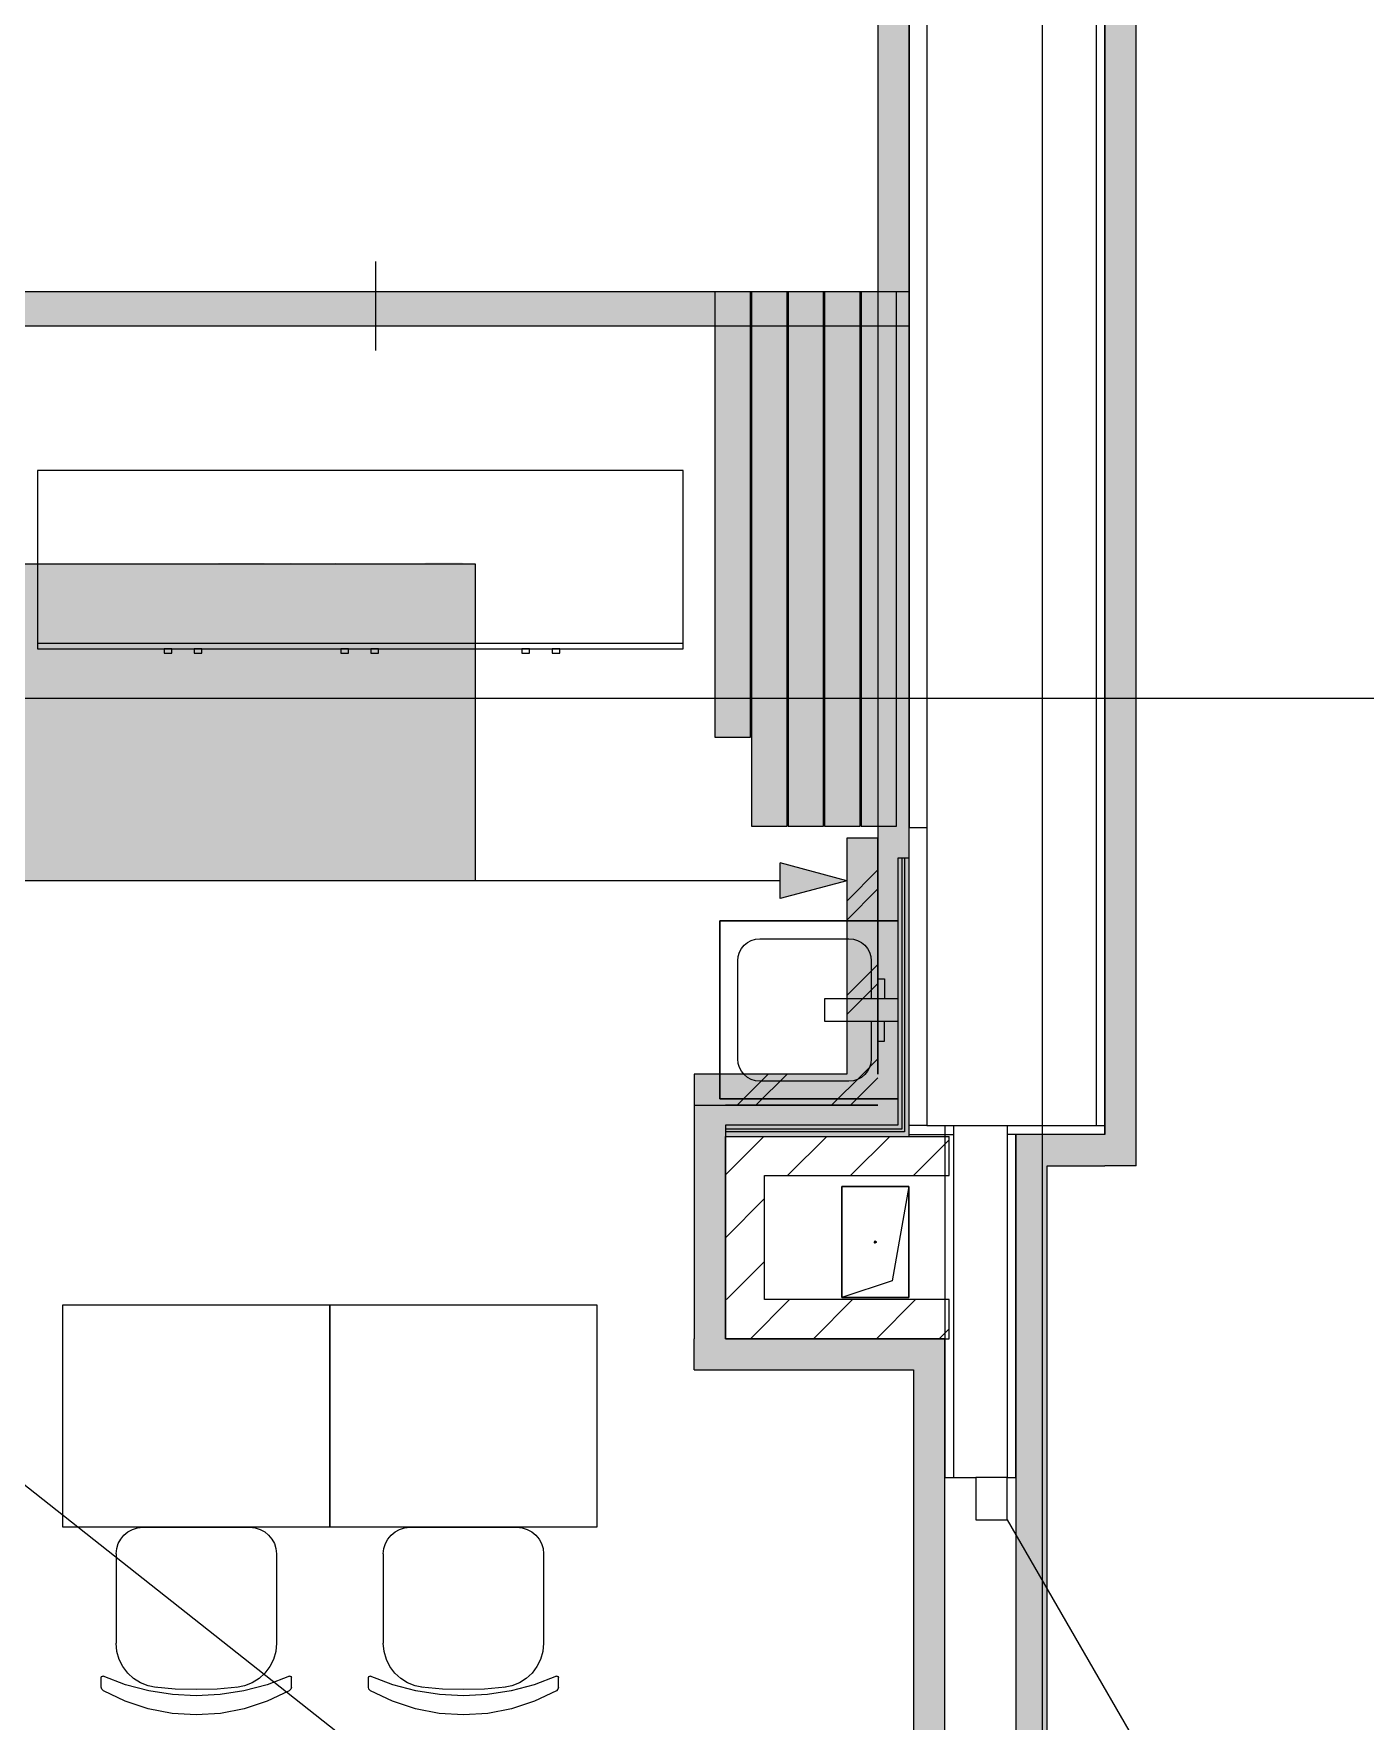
# Model space of a CAD drawing. Header units: millimetres. Extents: x 0 to 1189, y 0 to 841.
# Drawn here: x 281.01 to 310.92, y 394.39 to 432.29 of the extents above; entities that cross this region are included whole.
import ezdxf

# ---------------------------------------------------------------- set-up
doc = ezdxf.new("R2010")
doc.units = ezdxf.units.MM

msp = doc.modelspace()

# ---------------------------------------------------------------- hatches: boundary and pattern name
at = {"true_color": 0xf1d696}
h = msp.add_hatch(color=41, dxfattribs=at)
h.dxf.hatch_style = 2
h.paths.add_polyline_path([(305.776467, 407.565393), (305.076466, 407.565393), (305.076466, 487.323515), (305.776467, 487.323515)])
h = msp.add_hatch(color=41, dxfattribs=at)
h.dxf.hatch_style = 2
h.paths.add_polyline_path([(299.976458, 483.243509), (300.676459, 483.243509), (300.676459, 408.224394), (299.976458, 408.224394)])
at = {"true_color": 0xffffff}
h = msp.add_hatch(color=7, dxfattribs=at)
h.dxf.hatch_style = 2
h.paths.add_polyline_path([(242.701371, 425.735421), (242.701371, 426.492422), (300.676459, 426.492422), (300.676459, 425.735421)])
h = msp.add_hatch(color=7, dxfattribs=at)
h.dxf.hatch_style = 2
h.paths.add_polyline_path([(297.116454, 416.492407), (296.316453, 416.492407), (296.316453, 425.735421), (297.116454, 425.735421)])
h = msp.add_hatch(color=7, dxfattribs=at)
h.dxf.hatch_style = 2
h.paths.add_polyline_path([(297.936455, 414.492404), (297.136454, 414.492404), (297.136454, 425.735421), (297.936455, 425.735421)])
h = msp.add_hatch(color=7, dxfattribs=at)
h.dxf.hatch_style = 2
h.paths.add_polyline_path([(298.756456, 414.492404), (297.956455, 414.492404), (297.956455, 425.735421), (298.756456, 425.735421)])
h = msp.add_hatch(color=7, dxfattribs=at)
h.dxf.hatch_style = 2
h.paths.add_polyline_path([(299.576458, 414.492404), (298.776456, 414.492404), (298.776456, 425.735421), (299.576458, 425.735421)])
h = msp.add_hatch(color=7, dxfattribs=at)
h.dxf.hatch_style = 2
h.paths.add_polyline_path([(300.396459, 414.492404), (299.596458, 414.492404), (299.596458, 425.735421), (300.396459, 425.735421)])
h = msp.add_hatch(color=7, dxfattribs=at)
h.dxf.hatch_style = 2
h.paths.add_polyline_path([(259.385396, 420.385413), (290.928444, 420.385413), (290.928444, 413.267402), (259.385396, 413.267402)])
at = {"true_color": 0x0077b0}
h = msp.add_hatch(color=144, dxfattribs=at)
h.dxf.hatch_style = 2
h.paths.add_polyline_path([(285.170383, 420.404476), (286.180761, 420.404476), (286.254486, 420.378914), (286.279429, 420.302501), (286.279429, 418.485145), (286.254486, 418.410386), (286.180761, 418.386477), (286.104349, 418.410386), (286.078786, 418.485145), (286.078786, 420.201078), (285.271807, 420.201078), (285.271807, 418.485145), (285.24652, 418.410386), (285.170383, 418.386477), (285.094247, 418.410386), (285.06896, 418.485145), (285.06896, 420.302501), (285.094247, 420.378914)])
h = msp.add_hatch(color=144, dxfattribs=at)
h.dxf.hatch_style = 2
h.paths.add_polyline_path([(286.684264, 418.485145), (286.684264, 420.302501), (286.709551, 420.378914), (286.785688, 420.404476), (286.861824, 420.378914), (286.887111, 420.302501), (286.887111, 419.596946), (287.694091, 419.596946), (287.694091, 420.302501), (287.719653, 420.378914), (287.796065, 420.404476), (287.86979, 420.378914), (287.894733, 420.302501), (287.894733, 418.485145), (287.86979, 418.410386), (287.796065, 418.386477), (287.719653, 418.410386), (287.694091, 418.485145), (287.694091, 419.394099), (286.887111, 419.394099), (286.887111, 418.485145), (286.861824, 418.410386), (286.785688, 418.386477), (286.709551, 418.410386)])
h = msp.add_hatch(color=144, dxfattribs=at)
h.dxf.hatch_style = 2
h.paths.add_polyline_path([(290.507049, 420.20659), (289.922761, 420.20659), (289.922761, 420.094142), (289.898163, 420.020141), (289.82685, 419.994923), (289.748302, 420.020486), (289.72267, 420.096898), (289.725426, 420.308565), (289.750713, 420.384701), (289.82685, 420.409988), (290.63438, 420.409988), (290.708243, 420.385046), (290.735804, 420.311321), (290.730292, 420.285965), (290.326802, 418.468057), (290.294487, 418.409628), (290.230339, 418.389233), (290.154409, 418.414727), (290.128916, 418.490657), (290.128916, 418.513257)])
h = msp.add_hatch(color=144, dxfattribs=at)
h.dxf.hatch_style = 2
h.paths.add_polyline_path([(289.207971, 418.888634), (288.400992, 418.888634), (288.324856, 418.914197), (288.299569, 418.990609), (288.324856, 419.066746), (288.400992, 419.092033), (289.207971, 419.092033), (289.284108, 419.066746), (289.309395, 418.990609), (289.284108, 418.914197)])
h = msp.add_hatch(color=144, dxfattribs=at)
h.paths.add_polyline_path([(280.741421, 417.004795), (280.337931, 417.004795), (280.259383, 416.990533), (280.194064, 416.948571), (280.151827, 416.882839), (280.137289, 416.804704), (280.137289, 416.200572), (280.152172, 416.123471), (280.19682, 416.056705), (280.261795, 416.012332), (280.337931, 415.997725), (280.540778, 415.997725), (280.617949, 416.012332), (280.68189, 416.056705), (280.726538, 416.122437), (280.741421, 416.200572)])
h.paths.add_polyline_path([(281.14491, 415.89575), (281.119968, 415.820992), (281.046243, 415.797083), (280.916638, 415.822714), (280.814732, 415.901262), (280.689538, 415.822714), (280.540778, 415.797083), (280.337931, 415.797083), (280.181593, 415.825401), (280.052953, 415.912838), (279.963932, 416.042856), (279.934442, 416.200572), (279.934442, 416.804704), (279.963932, 416.961387), (280.052953, 417.092438), (280.181593, 417.178841), (280.337931, 417.208194), (280.842844, 417.208194), (280.918981, 417.183251), (280.944268, 417.109526), (280.944268, 416.099149), (280.969831, 416.023012), (281.046243, 415.997725), (281.119968, 415.972162)])
h = msp.add_hatch(color=144, dxfattribs=at)
h.dxf.hatch_style = 2
h.paths.add_polyline_path([(282.240882, 415.89575), (282.240882, 417.109526), (282.266169, 417.183251), (282.342306, 417.208194), (282.847219, 417.208194), (283.001491, 417.178841), (283.132198, 417.092438), (283.221219, 416.961387), (283.250709, 416.804704), (283.250709, 415.89575), (283.225422, 415.820992), (283.149285, 415.797083), (283.073149, 415.820992), (283.047862, 415.89575), (283.047862, 416.804704), (283.033323, 416.882839), (282.991086, 416.948571), (282.925767, 416.991566), (282.847219, 417.004795), (282.44373, 417.004795), (282.44373, 415.89575), (282.418443, 415.820992), (282.342306, 415.797083), (282.266169, 415.820992)])
h = msp.add_hatch(color=144, dxfattribs=at)
h.paths.add_polyline_path([(283.655284, 417.109526), (283.680571, 417.183251), (283.756707, 417.208194), (284.261621, 417.208194), (284.417959, 417.178841), (284.546599, 417.092438), (284.63562, 416.961387), (284.66511, 416.804704), (284.66511, 416.200572), (284.63562, 416.043889), (284.546599, 415.912838), (284.417959, 415.825401), (284.261621, 415.797083), (283.858131, 415.797083), (283.858131, 415.288862), (283.832844, 415.215344), (283.756707, 415.190195), (283.680571, 415.215344), (283.655284, 415.288862)])
h.paths.add_polyline_path([(283.858131, 417.004795), (283.858131, 415.997725), (284.261621, 415.997725), (284.338791, 416.012332), (284.402732, 416.056705), (284.44738, 416.122437), (284.462263, 416.200572), (284.462263, 416.804704), (284.447725, 416.882839), (284.405488, 416.948571), (284.340169, 416.991566), (284.261621, 417.004795)])
h = msp.add_hatch(color=144, dxfattribs=at)
h.paths.add_polyline_path([(285.069685, 416.29924), (285.069685, 416.70328), (285.07872, 416.804919), (285.105996, 416.898342), (285.151773, 416.983806), (285.216308, 417.06157), (285.294073, 417.126106), (285.379537, 417.171882), (285.472959, 417.199159), (285.574598, 417.208194), (285.76966, 417.172227), (285.932888, 417.064326), (285.997423, 416.986519), (286.0432, 416.900753), (286.070477, 416.806513), (286.079511, 416.70328), (286.079511, 416.29924), (286.070046, 416.199194), (286.041822, 416.10659), (285.995098, 416.021427), (285.930132, 415.943706), (285.853573, 415.879171), (285.768282, 415.833394), (285.675031, 415.806117), (285.574598, 415.797083), (285.472959, 415.806117), (285.379537, 415.833394), (285.294073, 415.879171), (285.216308, 415.943706), (285.151773, 416.021427), (285.105996, 416.10659), (285.07872, 416.199194)])
h.paths.add_polyline_path([(285.876664, 416.301996), (285.876664, 416.706037), (285.855167, 416.821516), (285.789021, 416.920459), (285.691525, 416.986123), (285.574598, 417.007551), (285.457672, 416.986123), (285.360175, 416.920459), (285.29403, 416.821516), (285.272532, 416.706037), (285.272532, 416.301996), (285.29403, 416.184449), (285.360175, 416.087573), (285.457672, 416.020531), (285.574598, 415.997725), (285.691525, 416.020531), (285.789021, 416.087573), (285.855167, 416.185483)])
h = msp.add_hatch(color=144, dxfattribs=at)
h.paths.add_polyline_path([(286.989, 417.007551), (286.872073, 416.986123), (286.774577, 416.920459), (286.708431, 416.82255), (286.686934, 416.706037), (286.686934, 416.604062), (287.291066, 416.604062), (287.291066, 416.706037), (287.269568, 416.82255), (287.203422, 416.920459), (287.105926, 416.986123)])
h.paths.add_polyline_path([(286.686934, 416.401214), (286.686934, 416.200572), (286.701816, 416.123471), (286.746465, 416.056705), (286.811439, 416.012332), (286.887576, 415.997725), (287.392489, 415.997725), (287.468626, 415.972162), (287.493913, 415.89575), (287.468626, 415.820992), (287.392489, 415.797083), (286.887576, 415.797083), (286.731238, 415.825401), (286.602598, 415.912838), (286.513576, 416.042856), (286.484086, 416.200572), (286.484086, 416.70328), (286.493121, 416.804919), (286.520398, 416.898342), (286.566174, 416.983806), (286.63071, 417.06157), (286.708474, 417.126106), (286.793938, 417.171882), (286.887361, 417.199159), (286.989, 417.208194), (287.184061, 417.172227), (287.347289, 417.064326), (287.411825, 416.986562), (287.457601, 416.901098), (287.484878, 416.807675), (287.493913, 416.706037), (287.493913, 416.401214)])
h = msp.add_hatch(color=144, dxfattribs=at)
h.dxf.hatch_style = 2
h.paths.add_polyline_path([(288.504824, 416.29924), (288.101335, 416.818484), (288.101335, 415.89575), (288.076048, 415.820992), (287.999911, 415.797083), (287.923775, 415.820992), (287.898488, 415.89575), (287.898488, 417.109526), (287.923775, 417.183251), (287.999911, 417.208194), (288.050623, 417.192966), (288.101335, 417.145906), (288.504824, 416.626662), (288.908314, 417.145906), (288.959301, 417.192966), (289.010289, 417.208194), (289.084014, 417.183251), (289.108956, 417.109526), (289.108956, 415.89575), (289.084014, 415.820992), (289.010289, 415.797083), (288.933877, 415.820992), (288.908314, 415.89575), (288.908314, 416.818484)])
h = msp.add_hatch(color=144, dxfattribs=at)
h.paths.add_polyline_path([(290.320339, 417.004795), (289.91685, 417.004795), (289.838302, 416.990533), (289.772983, 416.948571), (289.730746, 416.882839), (289.716207, 416.804704), (289.716207, 416.200572), (289.73109, 416.123471), (289.775739, 416.056705), (289.840713, 416.012332), (289.91685, 415.997725), (290.119697, 415.997725), (290.196867, 416.012332), (290.260808, 416.056705), (290.305456, 416.122437), (290.320339, 416.200572)])
h.paths.add_polyline_path([(290.723829, 415.89575), (290.698886, 415.820992), (290.625161, 415.797083), (290.495557, 415.822714), (290.393651, 415.901262), (290.268456, 415.822714), (290.119697, 415.797083), (289.91685, 415.797083), (289.760511, 415.825401), (289.631871, 415.912838), (289.54285, 416.042856), (289.51336, 416.200572), (289.51336, 416.804704), (289.54285, 416.961387), (289.631871, 417.092438), (289.760511, 417.178841), (289.91685, 417.208194), (290.421763, 417.208194), (290.4979, 417.183251), (290.523187, 417.109526), (290.523187, 416.099149), (290.548749, 416.023012), (290.625161, 415.997725), (290.698886, 415.972162)])
h = msp.add_hatch(color=144, dxfattribs=at)
h.dxf.hatch_style = 2
h.paths.add_polyline_path([(281.989067, 414.693104), (281.989067, 413.782496), (281.97005, 413.726548), (281.912999, 413.708634), (281.534314, 413.708634), (281.417043, 413.729786), (281.320443, 413.795174), (281.253746, 413.893084), (281.231697, 414.011251), (281.231697, 414.693104), (281.250714, 414.748226), (281.307765, 414.766967), (281.364815, 414.748226), (281.383832, 414.693104), (281.383832, 414.011251), (281.394994, 413.953304), (281.428481, 413.903213), (281.47747, 413.870209), (281.534314, 413.859115), (281.836931, 413.859115), (281.836931, 414.693104), (281.855948, 414.748226), (281.912999, 414.766967), (281.97005, 414.748226)])
h = msp.add_hatch(color=144, dxfattribs=at)
h.dxf.hatch_style = 2
h.paths.add_polyline_path([(282.747276, 414.085665), (282.444659, 414.474823), (282.444659, 413.782496), (282.425642, 413.726548), (282.368591, 413.708634), (282.31154, 413.726548), (282.292523, 413.782496), (282.292523, 414.693104), (282.31154, 414.748226), (282.368591, 414.766967), (282.406625, 414.755598), (282.444659, 414.720665), (282.747276, 414.330956), (283.049893, 414.720665), (283.088202, 414.755598), (283.126512, 414.766967), (283.181633, 414.748226), (283.200375, 414.693104), (283.200375, 413.782496), (283.181633, 413.726548), (283.126512, 413.708634), (283.068979, 413.726548), (283.049893, 413.782496), (283.049893, 414.474823)])
h = msp.add_hatch(color=144, dxfattribs=at)
h.paths.add_polyline_path([(283.882388, 414.616485), (283.794882, 414.600431), (283.721433, 414.550891), (283.672099, 414.477855), (283.655838, 414.389936), (283.655838, 414.313868), (284.108937, 414.313868), (284.108937, 414.389936), (284.092676, 414.477855), (284.043342, 414.550891), (283.969893, 414.600431)])
h.paths.add_polyline_path([(283.655838, 414.161733), (283.655838, 414.011251), (283.667, 413.953304), (283.700487, 413.903213), (283.749476, 413.870209), (283.80632, 413.859115), (284.185005, 413.859115), (284.242056, 413.84003), (284.261072, 413.782496), (284.242056, 413.726548), (284.185005, 413.708634), (283.80632, 413.708634), (283.689049, 413.729786), (283.592448, 413.795174), (283.525751, 413.893084), (283.503703, 414.011251), (283.503703, 414.388282), (283.53085, 414.534492), (283.613394, 414.656724), (283.736109, 414.739751), (283.882388, 414.766967), (284.028666, 414.740026), (284.151381, 414.658929), (284.233925, 414.536421), (284.261072, 414.389936), (284.261072, 414.161733)])
h = msp.add_hatch(color=144, dxfattribs=at)
h.dxf.hatch_style = 2
h.paths.add_polyline_path([(285.321899, 414.693104), (285.321899, 413.782496), (285.302882, 413.726548), (285.245831, 413.708634), (285.18878, 413.726548), (285.169763, 413.782496), (285.169763, 414.161733), (284.867146, 414.161733), (284.751322, 414.183712), (284.653275, 414.248273), (284.586577, 414.345425), (284.564529, 414.45994), (284.564529, 414.693104), (284.583546, 414.748226), (284.640597, 414.766967), (284.697647, 414.748226), (284.716664, 414.693104), (284.716664, 414.466555), (284.727826, 414.407781), (284.761313, 414.358516), (284.810302, 414.32503), (284.867146, 414.313868), (285.169763, 414.313868), (285.169763, 414.693104), (285.18878, 414.748226), (285.245831, 414.766967), (285.302882, 414.748226)])
h = msp.add_hatch(color=144, dxfattribs=at)
h.paths.add_polyline_path([(286.230589, 414.614832), (285.927972, 414.614832), (285.869199, 414.603945), (285.819934, 414.572388), (285.788377, 414.523123), (285.777491, 414.46435), (285.777491, 414.011251), (285.788653, 413.953304), (285.822139, 413.903213), (285.871128, 413.870209), (285.927972, 413.859115), (286.080108, 413.859115), (286.137779, 413.870209), (286.185941, 413.903213), (286.219427, 413.952477), (286.230589, 414.011251)])
h.paths.add_polyline_path([(286.533207, 413.782496), (286.514465, 413.726548), (286.459344, 413.708634), (286.361985, 413.727926), (286.285711, 413.786906), (286.191591, 413.727926), (286.080108, 413.708634), (285.927972, 413.708634), (285.810701, 413.729786), (285.714101, 413.795174), (285.647404, 413.893084), (285.625355, 414.011251), (285.625355, 414.46435), (285.647404, 414.58169), (285.714101, 414.680426), (285.810701, 414.744987), (285.927972, 414.766967), (286.306657, 414.766967), (286.363708, 414.748226), (286.382725, 414.693104), (286.382725, 413.935183), (286.401811, 413.878132), (286.459344, 413.859115), (286.514465, 413.84003)])
h = msp.add_hatch(color=144, dxfattribs=at)
h.dxf.hatch_style = 2
h.paths.add_polyline_path([(286.98867, 414.161733), (286.98867, 413.782496), (286.969653, 413.726548), (286.912602, 413.708634), (286.855552, 413.726548), (286.836535, 413.782496), (286.836535, 414.693104), (286.855552, 414.748226), (286.912602, 414.766967), (286.969653, 414.748226), (286.98867, 414.693104), (286.98867, 414.313868), (287.441769, 414.313868), (287.441769, 414.693104), (287.460786, 414.748226), (287.517837, 414.766967), (287.574887, 414.748226), (287.593904, 414.693104), (287.593904, 413.782496), (287.574887, 413.726548), (287.517837, 413.708634), (287.460786, 413.726548), (287.441769, 413.782496), (287.441769, 414.161733)])
h = msp.add_hatch(color=144, dxfattribs=at)
h.dxf.hatch_style = 2
h.paths.add_polyline_path([(288.654731, 414.693104), (288.654731, 413.782496), (288.635714, 413.726548), (288.578663, 413.708634), (288.199978, 413.708634), (288.082707, 413.729786), (287.986107, 413.795174), (287.919409, 413.893084), (287.897361, 414.011251), (287.897361, 414.693104), (287.916378, 414.748226), (287.973429, 414.766967), (288.030479, 414.748226), (288.049496, 414.693104), (288.049496, 414.011251), (288.060658, 413.953304), (288.094145, 413.903213), (288.143134, 413.870209), (288.199978, 413.859115), (288.502595, 413.859115), (288.502595, 414.693104), (288.521612, 414.748226), (288.578663, 414.766967), (288.635714, 414.748226)])
h = msp.add_hatch(color=144, dxfattribs=at)
h.paths.add_polyline_path([(289.226629, 414.163937), (289.120933, 414.195977), (289.034255, 414.263156), (288.977204, 414.355898), (288.958187, 414.46435), (288.980236, 414.58169), (289.046933, 414.680426), (289.143533, 414.744987), (289.260804, 414.766967), (289.639489, 414.766967), (289.69654, 414.748226), (289.715557, 414.693104), (289.715557, 413.782496), (289.69654, 413.726548), (289.639489, 413.708634), (289.582438, 413.726548), (289.563421, 413.782496), (289.563421, 414.161733), (289.410735, 414.161733), (289.09544, 413.738399), (289.068155, 413.715455), (289.034255, 413.708634), (288.977204, 413.726548), (288.958187, 413.782496), (288.97307, 413.82935)])
h.paths.add_polyline_path([(289.110323, 414.46435), (289.121485, 414.406403), (289.154971, 414.356312), (289.20396, 414.322825), (289.260804, 414.311663), (289.563421, 414.311663), (289.563421, 414.614832), (289.260804, 414.614832), (289.202031, 414.603945), (289.152766, 414.572388), (289.121209, 414.523123)])
h = msp.add_hatch(color=144, dxfattribs=at)
h.dxf.hatch_style = 2
h.paths.add_polyline_path([(290.488649, 414.2378), (290.763705, 413.82494), (290.776383, 413.782496), (290.757366, 413.726548), (290.700315, 413.708634), (290.636926, 413.740604), (290.397698, 414.099996), (290.158471, 413.740604), (290.095081, 413.708634), (290.042164, 413.72958), (290.019013, 413.782496), (290.031691, 413.82494), (290.306748, 414.2378), (290.031691, 414.648456), (290.019013, 414.693104), (290.03803, 414.748226), (290.095081, 414.766967), (290.158471, 414.734996), (290.397698, 414.375604), (290.636926, 414.734996), (290.700315, 414.766967), (290.757366, 414.749052), (290.776383, 414.693104), (290.763705, 414.648456)])
at = {"true_color": 0xfd8379}
h = msp.add_hatch(color=11, dxfattribs=at)
h.dxf.hatch_style = 2
h.paths.add_polyline_path([(299.976458, 408.924395), (299.276457, 408.924395), (299.276457, 414.224404), (299.976458, 414.224404)])
at = {"true_color": 0x0077b0}
h = msp.add_hatch(color=144, dxfattribs=at)
h.dxf.hatch_style = 2
h.paths.add_polyline_path([(299.276457, 413.267402), (297.783455, 412.867401), (297.783455, 413.667403)])
at = {"true_color": 0xfd8379}
h = msp.add_hatch(color=11, dxfattribs=at)
h.dxf.hatch_style = 2
h.paths.add_polyline_path([(295.851452, 408.224394), (295.851452, 408.924395), (299.976458, 408.924395), (299.976458, 408.224394)])
at = {"true_color": 0xf1d696}
h = msp.add_hatch(color=41, dxfattribs=at)
h.dxf.hatch_style = 2
h.paths.add_polyline_path([(295.851452, 408.224394), (296.551453, 408.224394), (296.551453, 407.524393)])
h = msp.add_hatch(color=41, dxfattribs=at)
h.dxf.hatch_style = 2
h.paths.add_polyline_path([(295.851452, 407.524393), (295.851452, 408.224394), (296.551453, 407.524393)])
h = msp.add_hatch(color=41, dxfattribs=at)
h.dxf.hatch_style = 2
h.paths.add_polyline_path([(299.976458, 408.224394), (299.976458, 407.524393), (296.551453, 407.524393), (296.551453, 408.224394)])
h = msp.add_hatch(color=41, dxfattribs=at)
h.dxf.hatch_style = 2
h.paths.add_polyline_path([(299.976458, 408.224394), (300.676459, 408.224394), (300.676459, 407.524393)])
h = msp.add_hatch(color=41, dxfattribs=at)
h.dxf.hatch_style = 2
h.paths.add_polyline_path([(299.976458, 407.524393), (299.976458, 408.224394), (300.676459, 407.524393)])
h = msp.add_hatch(color=41, dxfattribs=at)
h.dxf.hatch_style = 2
h.paths.add_polyline_path([(295.851452, 407.524393), (296.551453, 407.524393), (296.551453, 402.979386), (295.851452, 402.979386)])
h = msp.add_hatch(color=41, dxfattribs=at)
h.dxf.hatch_style = 2
h.paths.add_polyline_path([(303.776464, 406.865392), (303.076463, 406.865392), (303.076463, 407.565393)])
h = msp.add_hatch(color=41, dxfattribs=at)
h.dxf.hatch_style = 2
h.paths.add_polyline_path([(303.776464, 407.565393), (303.776464, 406.865392), (303.076463, 407.565393)])
h = msp.add_hatch(color=41, dxfattribs=at)
h.dxf.hatch_style = 2
h.paths.add_polyline_path([(303.776464, 406.865392), (303.776464, 407.565393), (305.076466, 407.565393), (305.076466, 406.865392)])
h = msp.add_hatch(color=41, dxfattribs=at)
h.dxf.hatch_style = 2
h.paths.add_polyline_path([(305.076466, 407.565393), (305.776467, 406.865392), (305.076466, 406.865392)])
h = msp.add_hatch(color=41, dxfattribs=at)
h.dxf.hatch_style = 2
h.paths.add_polyline_path([(305.776467, 407.565393), (305.776467, 406.865392), (305.076466, 407.565393)])
h = msp.add_hatch(color=41, dxfattribs=at)
h.dxf.hatch_style = 2
h.paths.add_polyline_path([(303.076463, 406.865392), (303.776464, 406.865392), (303.776464, 375.719345), (303.076463, 375.722345)])
h = msp.add_hatch(color=41, dxfattribs=at)
h.dxf.hatch_style = 2
h.paths.add_polyline_path([(296.551453, 402.979386), (295.851452, 402.279385), (295.851452, 402.979386)])
h = msp.add_hatch(color=41, dxfattribs=at)
h.dxf.hatch_style = 2
h.paths.add_polyline_path([(296.551453, 402.979386), (296.551453, 402.279385), (295.851452, 402.279385)])
h = msp.add_hatch(color=41, dxfattribs=at)
h.dxf.hatch_style = 2
h.paths.add_polyline_path([(296.551453, 402.279385), (296.551453, 402.979386), (300.77646, 402.979386), (300.77646, 402.279385)])
h = msp.add_hatch(color=41, dxfattribs=at)
h.dxf.hatch_style = 2
h.paths.add_polyline_path([(300.77646, 402.279385), (300.77646, 402.979386), (301.476461, 402.979386)])
h = msp.add_hatch(color=41, dxfattribs=at)
h.dxf.hatch_style = 2
h.paths.add_polyline_path([(300.77646, 402.279385), (301.476461, 402.979386), (301.476461, 402.279385)])
h = msp.add_hatch(color=41, dxfattribs=at)
h.dxf.hatch_style = 2
h.paths.add_polyline_path([(300.77646, 402.279385), (301.476461, 402.279385), (301.476461, 382.107354), (300.77646, 382.103354)])

# ---------------------------------------------------------------- linework, layer by layer
at = {"color": 7, "lineweight": 0}
for points in [[(303.672464, 251.095154), (303.672464, 721.485873)], [(305.076466, 487.323515), (305.076466, 407.565393)], [(305.776467, 406.865392), (305.776467, 487.323515)], [(300.676459, 408.224394), (300.676459, 483.94351)], [(299.976458, 482.543508), (299.976458, 408.924395)], [(300.676459, 463.691479), (300.676459, 414.465404)], [(301.07646, 463.691479), (301.07646, 407.765394)], [(304.876466, 463.691479), (304.876466, 407.765394)], [(305.076466, 407.565393), (305.076466, 463.691479)], [(288.698441, 425.18042), (288.698441, 427.180423)], [(300.676459, 426.492422), (242.701371, 426.492422)], [(297.116454, 426.492422), (296.316453, 426.492422)], [(296.316453, 426.492422), (296.316453, 416.492407)], [(297.116454, 416.492407), (297.116454, 426.492422)], [(297.936455, 426.492422), (297.136454, 426.492422)], [(297.136454, 426.492422), (297.136454, 414.492404)], [(297.936455, 414.492404), (297.936455, 426.492422)], [(298.756456, 426.492422), (297.956455, 426.492422)], [(297.956455, 426.492422), (297.956455, 414.492404)], [(298.756456, 414.492404), (298.756456, 426.492422)], [(299.576458, 426.492422), (298.776456, 426.492422)], [(298.776456, 426.492422), (298.776456, 414.492404)], [(299.576458, 414.492404), (299.576458, 426.492422)], [(300.396459, 426.492422), (299.596458, 426.492422)], [(299.596458, 426.492422), (299.596458, 414.492404)], [(300.396459, 414.492404), (300.396459, 426.492422)], [(300.676459, 425.735421), (300.676459, 426.492422)], [(242.701371, 425.735421), (300.676459, 425.735421)], [(198.085303, 417.371408), (863.72632, 417.371408)], [(296.316453, 416.492407), (297.116454, 416.492407)], [(297.136454, 414.492404), (297.936455, 414.492404)], [(297.956455, 414.492404), (298.756456, 414.492404)], [(298.776456, 414.492404), (299.576458, 414.492404)], [(299.596458, 414.492404), (300.396459, 414.492404)], [(300.676459, 414.465404), (301.07646, 414.465404)], [(299.976458, 414.224404), (299.276457, 414.224404)], [(299.276457, 414.224404), (299.276457, 408.924395)], [(299.976458, 408.924395), (299.976458, 414.224404)], [(300.676459, 413.774403), (300.426459, 413.774403)], [(300.426459, 413.774403), (300.426459, 407.774394)], [(300.516459, 413.774403), (300.516459, 407.684394)], [(300.576459, 413.774403), (300.576459, 407.624393)], [(300.676459, 407.524393), (300.676459, 413.774403)], [(299.276457, 412.808401), (299.976458, 413.508402)], [(299.276457, 412.384401), (299.976458, 413.084402)], [(300.426459, 412.365401), (296.426453, 412.365401)], [(296.426453, 412.365401), (296.426453, 408.365395)], [(296.426453, 412.365401), (300.426459, 412.365401)], [(296.426453, 408.365395), (296.426453, 412.365401)], [(296.826453, 411.465399), (296.836618, 411.566126), (296.865766, 411.659962), (296.911883, 411.744892), (296.972954, 411.8189), (297.046962, 411.87997), (297.131891, 411.926088), (297.225728, 411.955236), (297.326454, 411.9654)], [(297.326454, 411.9654), (299.326457, 411.9654)], [(299.326457, 411.9654), (299.427184, 411.955236), (299.52102, 411.926088), (299.60595, 411.87997), (299.679958, 411.8189), (299.741028, 411.744892), (299.787146, 411.659962), (299.816294, 411.566126), (299.826458, 411.465399)], [(296.826453, 409.265396), (296.826453, 411.465399)], [(299.276457, 410.687398), (299.976458, 411.387399)], [(299.826458, 411.465399), (299.826458, 410.615398)], [(299.276457, 410.262397), (299.976458, 410.962399)], [(299.976458, 411.065399), (300.126459, 411.065399)], [(299.976458, 410.615398), (299.976458, 411.065399)], [(300.126459, 411.065399), (300.126459, 410.615398)], [(300.426459, 410.615398), (298.776456, 410.615398)], [(298.776456, 410.615398), (298.776456, 410.115397)], [(298.776456, 410.115397), (300.426459, 410.115397)], [(299.826458, 410.115397), (299.826458, 409.265396)], [(299.976458, 410.115397), (299.976458, 409.665397)], [(300.126459, 409.665397), (300.126459, 410.115397)], [(299.976458, 409.665397), (300.126459, 409.665397)], [(297.326454, 408.765395), (297.225728, 408.775559), (297.131891, 408.804708), (297.046962, 408.850825), (296.972954, 408.911895), (296.911883, 408.985903), (296.865766, 409.070833), (296.836618, 409.164669), (296.826453, 409.265396)], [(299.826458, 409.265396), (299.816294, 409.164669), (299.787146, 409.070833), (299.741028, 408.985903), (299.679958, 408.911895), (299.60595, 408.850825), (299.52102, 408.804708), (299.427184, 408.775559), (299.326457, 408.765395)], [(299.634458, 408.924395), (299.976458, 409.265396)], [(299.276457, 408.924395), (295.851452, 408.924395)], [(295.851452, 408.924395), (295.851452, 408.224394)], [(296.813453, 408.224394), (297.513455, 408.924395)], [(297.237454, 408.224394), (297.937455, 408.924395)], [(299.326457, 408.765395), (297.326454, 408.765395)], [(298.934457, 408.224394), (299.634458, 408.924395)], [(299.359457, 408.224394), (299.976458, 408.841395)], [(296.426453, 408.365395), (300.426459, 408.365395)], [(300.426459, 408.365395), (296.426453, 408.365395)], [(295.851452, 408.224394), (299.976458, 408.224394)], [(295.851452, 408.224394), (296.551453, 408.224394)], [(295.851452, 408.224394), (295.851452, 402.979386)], [(299.976458, 408.224394), (296.551453, 408.224394)], [(300.676459, 407.524393), (300.676459, 408.224394)], [(296.551453, 407.774394), (296.551453, 402.979386)], [(300.426459, 407.774394), (296.551453, 407.774394)], [(300.516459, 407.684394), (296.551453, 407.684394)], [(300.576459, 407.624393), (296.551453, 407.624393)], [(296.551453, 407.524393), (301.576461, 407.524393)], [(296.551453, 402.979386), (296.551453, 407.524393)], [(296.551453, 407.524393), (300.676459, 407.524393)], [(301.07646, 407.765394), (300.676459, 407.765394)], [(300.676459, 407.565393), (301.676461, 407.565393)], [(301.07646, 407.765394), (304.876466, 407.765394)], [(301.476461, 407.765394), (301.476461, 399.861382)], [(301.576461, 406.644392), (301.576461, 407.524393)], [(301.676461, 407.765394), (301.676461, 399.861382)], [(302.876463, 407.765394), (302.876463, 399.861382)], [(305.076466, 407.565393), (302.876463, 407.565393)], [(303.076463, 399.861382), (303.076463, 407.565393)], [(303.076463, 407.565393), (303.076463, 406.865392)], [(305.076466, 407.565393), (303.076463, 407.565393)], [(304.876466, 407.765394), (305.076466, 407.765394)], [(303.076463, 406.865392), (303.076463, 375.722345)], [(303.776464, 406.865392), (305.076466, 406.865392)], [(303.776464, 375.719345), (303.776464, 406.865392)], [(305.776467, 406.865392), (305.076466, 406.865392)], [(297.431454, 403.859388), (297.431454, 406.644392)], [(297.431454, 406.644392), (301.576461, 406.644392)], [(299.167457, 403.902388), (299.167457, 406.402392)], [(299.167457, 406.402392), (300.667459, 406.402392)], [(300.667459, 406.402392), (299.167457, 406.402392)], [(299.167457, 406.402392), (299.167457, 403.902388)], [(299.167457, 403.902388), (299.167457, 406.402392)], [(299.167457, 406.402392), (300.667459, 406.402392)], [(300.667459, 406.402392), (299.167457, 406.402392)], [(299.167457, 406.402392), (299.167457, 403.902388)], [(300.667459, 406.402392), (300.292459, 404.277388)], [(300.667459, 406.402392), (300.292459, 404.277388)], [(300.667459, 406.402392), (300.667459, 403.902388)], [(300.667459, 403.902388), (300.667459, 406.402392)], [(300.667459, 406.402392), (300.667459, 403.902388)], [(300.667459, 403.902388), (300.667459, 406.402392)], [(299.892458, 405.15239), (299.917458, 405.17739), (299.942458, 405.15239)], [(299.892458, 405.15239), (299.917458, 405.17739), (299.942458, 405.15239)], [(299.892458, 405.15239), (299.905458, 405.17439)], [(299.892458, 405.15239), (299.905458, 405.17439)], [(299.942458, 405.15239), (299.917458, 405.12739), (299.892458, 405.15239)], [(299.942458, 405.15239), (299.917458, 405.12739), (299.892458, 405.15239)], [(299.941458, 405.14639), (299.917458, 405.12739), (299.905458, 405.13039)], [(299.941458, 405.14639), (299.917458, 405.12739), (299.905458, 405.13039)], [(299.917458, 405.17739), (299.941458, 405.15939)], [(299.917458, 405.17739), (299.941458, 405.15939)], [(300.292459, 404.277388), (299.167457, 403.902388)], [(300.292459, 404.277388), (299.167457, 403.902388)], [(301.576461, 403.859388), (297.431454, 403.859388)], [(300.667459, 403.902388), (299.167457, 403.902388)], [(299.167457, 403.902388), (300.667459, 403.902388)], [(300.667459, 403.902388), (299.167457, 403.902388)], [(299.167457, 403.902388), (300.667459, 403.902388)], [(301.576461, 402.979386), (301.576461, 403.859388)], [(295.851452, 402.279385), (295.851452, 402.979386)], [(296.551453, 402.979386), (301.576461, 402.979386)], [(300.77646, 402.979386), (296.551453, 402.979386)], [(301.476461, 402.979386), (300.77646, 402.979386)], [(301.476461, 382.107354), (301.476461, 402.979386)], [(295.851452, 402.279385), (300.77646, 402.279385)], [(300.77646, 402.279385), (300.77646, 382.103354)], [(301.476461, 399.861382), (301.676461, 399.861382)], [(301.676461, 399.861382), (302.176462, 399.861382)], [(302.876463, 399.861382), (302.176462, 399.861382)], [(302.176462, 399.861382), (302.176462, 398.91138)], [(302.876463, 398.91138), (302.876463, 399.861382)], [(302.876463, 399.861382), (303.076463, 399.861382)], [(302.176462, 398.91138), (302.876463, 398.91138)], [(302.876463, 398.91138), (307.45147, 390.987368)]]:
    msp.add_lwpolyline(points, dxfattribs=at)
at = {"color": 253, "lineweight": 0, "true_color": 0x999999}
for points in [[(281.101429, 422.479416), (281.101429, 418.47941)], [(295.601452, 422.479416), (281.101429, 422.479416)], [(295.601452, 418.47941), (295.601452, 422.479416)], [(281.101429, 418.60041), (295.601452, 418.60041)], [(281.101429, 418.47941), (295.601452, 418.47941)], [(284.114434, 418.47941), (283.940434, 418.47941)], [(283.940434, 418.47941), (283.940434, 418.37741)], [(283.940434, 418.37741), (284.114434, 418.37741)], [(284.114434, 418.37741), (284.114434, 418.47941)], [(284.791435, 418.47941), (284.617435, 418.47941)], [(284.617435, 418.47941), (284.617435, 418.37741)], [(284.617435, 418.37741), (284.791435, 418.37741)], [(284.791435, 418.37741), (284.791435, 418.47941)], [(288.08344, 418.47941), (287.90944, 418.47941)], [(287.90944, 418.47941), (287.90944, 418.37741)], [(287.90944, 418.37741), (288.08344, 418.37741)], [(288.08344, 418.37741), (288.08344, 418.47941)], [(288.760441, 418.47941), (288.586441, 418.47941)], [(288.586441, 418.47941), (288.586441, 418.37741)], [(288.586441, 418.37741), (288.760441, 418.37741)], [(288.760441, 418.37741), (288.760441, 418.47941)], [(292.153446, 418.47941), (291.979446, 418.47941)], [(291.979446, 418.47941), (291.979446, 418.37741)], [(291.979446, 418.37741), (292.153446, 418.37741)], [(292.153446, 418.37741), (292.153446, 418.47941)], [(292.830447, 418.47941), (292.656447, 418.47941)], [(292.656447, 418.47941), (292.656447, 418.37741)], [(292.656447, 418.37741), (292.830447, 418.37741)], [(292.830447, 418.37741), (292.830447, 418.47941)], [(281.66543, 398.74438), (281.66543, 403.744388)], [(281.66543, 403.744388), (287.665439, 403.744388)], [(287.665439, 403.744388), (287.665439, 398.74438)], [(287.665439, 398.74438), (287.665439, 403.744388)], [(287.665439, 403.744388), (293.665449, 403.744388)], [(293.665449, 403.744388), (293.665449, 398.74438)], [(287.665439, 398.74438), (281.66543, 398.74438)], [(282.866432, 398.144379), (282.878596, 398.265481), (282.913495, 398.378192), (282.968737, 398.480122), (283.041932, 398.56888), (283.13069, 398.642075), (283.23262, 398.697317), (283.345331, 398.732216), (283.466433, 398.74438)], [(282.866432, 398.144379), (282.878596, 398.265481), (282.913495, 398.378192), (282.968737, 398.480122), (283.041932, 398.56888), (283.13069, 398.642075), (283.23262, 398.697317), (283.345331, 398.732216), (283.466433, 398.74438)], [(283.464433, 398.74438), (285.866437, 398.74438)], [(283.464433, 398.74438), (285.866437, 398.74438)], [(285.866437, 398.74438), (285.987251, 398.732216), (286.099828, 398.697317), (286.20174, 398.642075), (286.290562, 398.56888), (286.363869, 398.480122), (286.419234, 398.378192), (286.454233, 398.265481), (286.466438, 398.144379)], [(285.866437, 398.74438), (285.987251, 398.732216), (286.099828, 398.697317), (286.20174, 398.642075), (286.290562, 398.56888), (286.363869, 398.480122), (286.419234, 398.378192), (286.454233, 398.265481), (286.466438, 398.144379)], [(293.665449, 398.74438), (287.665439, 398.74438)], [(288.866441, 398.144379), (288.878605, 398.265481), (288.913504, 398.378192), (288.968746, 398.480122), (289.041942, 398.56888), (289.1307, 398.642075), (289.232629, 398.697317), (289.34534, 398.732216), (289.466442, 398.74438)], [(288.866441, 398.144379), (288.878605, 398.265481), (288.913504, 398.378192), (288.968746, 398.480122), (289.041942, 398.56888), (289.1307, 398.642075), (289.232629, 398.697317), (289.34534, 398.732216), (289.466442, 398.74438)], [(289.464442, 398.74438), (291.866446, 398.74438)], [(289.464442, 398.74438), (291.866446, 398.74438)], [(291.866446, 398.74438), (291.987261, 398.732216), (292.099837, 398.697317), (292.201749, 398.642075), (292.290572, 398.56888), (292.363878, 398.480122), (292.419244, 398.378192), (292.454242, 398.265481), (292.466447, 398.144379)], [(291.866446, 398.74438), (291.987261, 398.732216), (292.099837, 398.697317), (292.201749, 398.642075), (292.290572, 398.56888), (292.363878, 398.480122), (292.419244, 398.378192), (292.454242, 398.265481), (292.466447, 398.144379)], [(282.866432, 398.144379), (282.866432, 396.141376)], [(282.866432, 398.144379), (282.866432, 396.141376)], [(286.466438, 398.144379), (286.466438, 396.141376)], [(286.466438, 398.144379), (286.466438, 396.141376)], [(288.866441, 398.144379), (288.866441, 396.141376)], [(288.866441, 398.144379), (288.866441, 396.141376)], [(292.466447, 398.144379), (292.466447, 396.141376)], [(292.466447, 398.144379), (292.466447, 396.141376)], [(283.766434, 395.146374), (283.581048, 395.18273), (283.41023, 395.251218), (283.257107, 395.348347), (283.124808, 395.470625), (283.016462, 395.614559), (282.935198, 395.776657), (282.884145, 395.953426), (282.866432, 396.141376)], [(283.766434, 395.146374), (283.581048, 395.18273), (283.41023, 395.251218), (283.257107, 395.348347), (283.124808, 395.470625), (283.016462, 395.614559), (282.935198, 395.776657), (282.884145, 395.953426), (282.866432, 396.141376)], [(286.466438, 396.141376), (286.448725, 395.953426), (286.397672, 395.776657), (286.316408, 395.614559), (286.208062, 395.470625), (286.075763, 395.348347), (285.92264, 395.251218), (285.751821, 395.18273), (285.566436, 395.146374)], [(286.466438, 396.141376), (286.448725, 395.953426), (286.397672, 395.776657), (286.316408, 395.614559), (286.208062, 395.470625), (286.075763, 395.348347), (285.92264, 395.251218), (285.751821, 395.18273), (285.566436, 395.146374)], [(289.766443, 395.146374), (289.581058, 395.18273), (289.410239, 395.251218), (289.257116, 395.348347), (289.124817, 395.470625), (289.016471, 395.614559), (288.935207, 395.776657), (288.884154, 395.953426), (288.866441, 396.141376)], [(289.766443, 395.146374), (289.581058, 395.18273), (289.410239, 395.251218), (289.257116, 395.348347), (289.124817, 395.470625), (289.016471, 395.614559), (288.935207, 395.776657), (288.884154, 395.953426), (288.866441, 396.141376)], [(292.466447, 396.141376), (292.448734, 395.953426), (292.397681, 395.776657), (292.316417, 395.614559), (292.208071, 395.470625), (292.075772, 395.348347), (291.922649, 395.251218), (291.75183, 395.18273), (291.566445, 395.146374)], [(292.466447, 396.141376), (292.448734, 395.953426), (292.397681, 395.776657), (292.316417, 395.614559), (292.208071, 395.470625), (292.075772, 395.348347), (291.922649, 395.251218), (291.75183, 395.18273), (291.566445, 395.146374)], [(282.531432, 395.371375), (282.540057, 395.392375), (282.561432, 395.401375), (282.574432, 395.398375)], [(282.531432, 395.371375), (282.540057, 395.392375), (282.561432, 395.401375), (282.574432, 395.398375)], [(282.531432, 395.154374), (282.531432, 395.371375)], [(282.531432, 395.154374), (282.531432, 395.371375)], [(286.758438, 395.398375), (286.254375, 395.207859), (285.734937, 395.070499), (285.204248, 394.987327), (284.666435, 394.959374), (284.128481, 394.987327), (283.597558, 395.070499), (283.078073, 395.207859), (282.574432, 395.398375)], [(286.758438, 395.398375), (286.254375, 395.207859), (285.734937, 395.070499), (285.204248, 394.987327), (284.666435, 394.959374), (284.128481, 394.987327), (283.597558, 395.070499), (283.078073, 395.207859), (282.574432, 395.398375)], [(286.758438, 395.398375), (286.771438, 395.401375), (286.792438, 395.392375), (286.801438, 395.371375)], [(286.758438, 395.398375), (286.771438, 395.401375), (286.792438, 395.392375), (286.801438, 395.371375)], [(286.801438, 395.154374), (286.801438, 395.371375)], [(286.801438, 395.154374), (286.801438, 395.371375)], [(288.531441, 395.371375), (288.540066, 395.392375), (288.561441, 395.401375), (288.574441, 395.398375)], [(288.531441, 395.371375), (288.540066, 395.392375), (288.561441, 395.401375), (288.574441, 395.398375)], [(288.531441, 395.154374), (288.531441, 395.371375)], [(288.531441, 395.154374), (288.531441, 395.371375)], [(292.758447, 395.398375), (292.254384, 395.207859), (291.734946, 395.070499), (291.204257, 394.987327), (290.666444, 394.959374), (290.12849, 394.987327), (289.597567, 395.070499), (289.078082, 395.207859), (288.574441, 395.398375)], [(292.758447, 395.398375), (292.254384, 395.207859), (291.734946, 395.070499), (291.204257, 394.987327), (290.666444, 394.959374), (290.12849, 394.987327), (289.597567, 395.070499), (289.078082, 395.207859), (288.574441, 395.398375)], [(292.758447, 395.398375), (292.771447, 395.401375), (292.792447, 395.392375), (292.801447, 395.371375)], [(292.758447, 395.398375), (292.771447, 395.401375), (292.792447, 395.392375), (292.801447, 395.371375)], [(292.801447, 395.154374), (292.801447, 395.371375)], [(292.801447, 395.154374), (292.801447, 395.371375)], [(282.578432, 395.069374), (282.544057, 395.106249), (282.531432, 395.154374)], [(282.578432, 395.069374), (282.544057, 395.106249), (282.531432, 395.154374)], [(286.754438, 395.069374), (286.261265, 394.835655), (285.744562, 394.666624), (285.210795, 394.563967), (284.666435, 394.529373), (284.121653, 394.563967), (283.587933, 394.666624), (283.071464, 394.835655), (282.578432, 395.069374)], [(286.754438, 395.069374), (286.261265, 394.835655), (285.744562, 394.666624), (285.210795, 394.563967), (284.666435, 394.529373), (284.121653, 394.563967), (283.587933, 394.666624), (283.071464, 394.835655), (282.578432, 395.069374)], [(285.607436, 395.151374), (285.137686, 395.109999), (284.666435, 395.096374), (284.194809, 395.109999), (283.725433, 395.151374)], [(285.607436, 395.151374), (285.137686, 395.109999), (284.666435, 395.096374), (284.194809, 395.109999), (283.725433, 395.151374)], [(286.801438, 395.154374), (286.788813, 395.106249), (286.754438, 395.069374)], [(286.801438, 395.154374), (286.788813, 395.106249), (286.754438, 395.069374)], [(288.578441, 395.069374), (288.544066, 395.106249), (288.531441, 395.154374)], [(288.578441, 395.069374), (288.544066, 395.106249), (288.531441, 395.154374)], [(292.754447, 395.069374), (292.261275, 394.835655), (291.744571, 394.666624), (291.210804, 394.563967), (290.666444, 394.529373), (290.121662, 394.563967), (289.587942, 394.666624), (289.071473, 394.835655), (288.578441, 395.069374)], [(292.754447, 395.069374), (292.261275, 394.835655), (291.744571, 394.666624), (291.210804, 394.563967), (290.666444, 394.529373), (290.121662, 394.563967), (289.587942, 394.666624), (289.071473, 394.835655), (288.578441, 395.069374)], [(291.607446, 395.151374), (291.137695, 395.109999), (290.666444, 395.096374), (290.194818, 395.109999), (289.725443, 395.151374)], [(291.607446, 395.151374), (291.137695, 395.109999), (290.666444, 395.096374), (290.194818, 395.109999), (289.725443, 395.151374)], [(292.801447, 395.154374), (292.788822, 395.106249), (292.754447, 395.069374)], [(292.801447, 395.154374), (292.788822, 395.106249), (292.754447, 395.069374)]]:
    msp.add_lwpolyline(points, dxfattribs=at)
at = {"color": 144, "lineweight": 0, "true_color": 0x0077b0}
for points in [[(259.385396, 420.385413), (290.928444, 420.385413)], [(290.928444, 420.385413), (290.928444, 413.267402)], [(297.783455, 412.867401), (297.783455, 413.667403)], [(299.276457, 413.267402), (297.783455, 413.667403)], [(290.928444, 413.267402), (259.385396, 413.267402)], [(297.783455, 413.267402), (290.928444, 413.267402)], [(299.276457, 413.267402), (297.783455, 412.867401)], [(299.605458, 384.825359), (273.626418, 405.36439)]]:
    msp.add_lwpolyline(points, dxfattribs=at)
at = {"color": 250, "lineweight": 0, "true_color": 0x353535}
for points in [[(296.551453, 406.661392), (297.414454, 407.524393)], [(297.948455, 406.644392), (298.828457, 407.524393)], [(299.362457, 406.644392), (300.242459, 407.524393)], [(300.77646, 406.644392), (301.576461, 407.444393)], [(296.551453, 405.24739), (297.431454, 406.127391)], [(296.577453, 403.859388), (297.431454, 404.713389)], [(297.112454, 402.979386), (297.992455, 403.859388)], [(298.526456, 402.979386), (299.406457, 403.859388)], [(299.940458, 402.979386), (300.82046, 403.859388)], [(301.35446, 402.979386), (301.576461, 403.201387)]]:
    msp.add_lwpolyline(points, dxfattribs=at)

doc.saveas('drawing.dxf')
